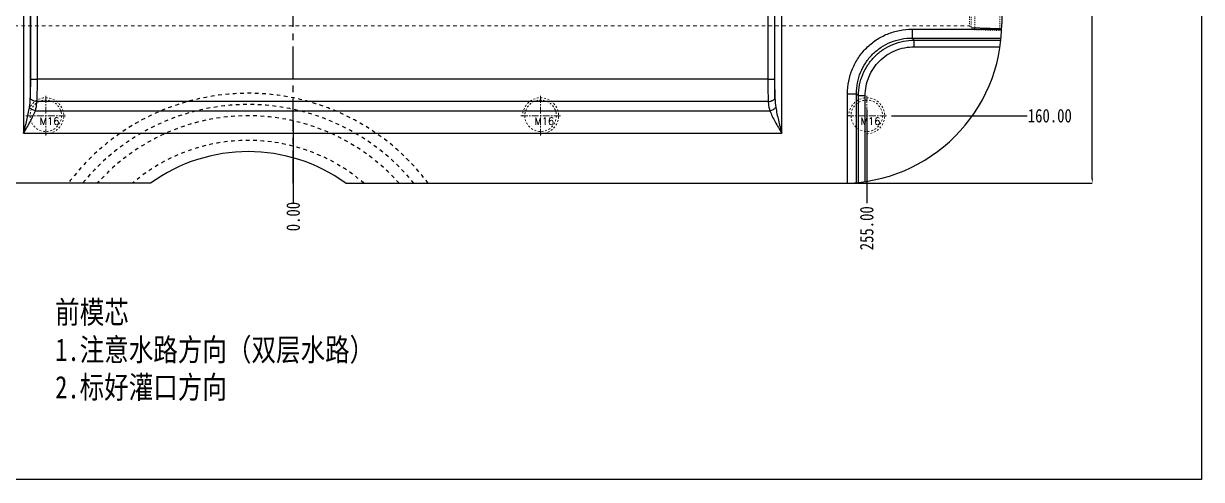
# Model space of a CAD drawing. Header units: millimetres. Extents: x -946 to 3963, y -10008 to 1396.
# Drawn here: x 1653 to 2177, y -3394 to -3192 of the extents above; entities that cross this region are included whole.
import ezdxf

# ---------------------------------------------------------------- set-up
doc = ezdxf.new("R2010")
doc.units = ezdxf.units.MM
doc.header["$LTSCALE"] = 16.335
doc.header["$PDMODE"] = 3
doc.header["$PDSIZE"] = 0.3125
doc.linetypes.add('CENTER', pattern=[0.6, 0.375, -0.075, 0.075, -0.075])
doc.linetypes.add('HIDDEN', pattern=[0.2, 0.1, -0.1])
doc.layers.get('0').update_dxf_attribs({"linetype": 'CONTINUOUS'})
doc.layers.get('Defpoints').update_dxf_attribs({"linetype": 'CONTINUOUS'})
doc.layers.add('cool', color=153, linetype='HIDDEN', lineweight=9)
doc.layers.add('screw', color=33, linetype='CONTINUOUS', lineweight=13)
doc.layers.add('DEFAULT_2', color=8, linetype='HIDDEN')
doc.layers.add('DIM', color=3, linetype='CONTINUOUS')
doc.styles.get("Standard").update_dxf_attribs({"font": 'txt', "width": 0.8})
doc.styles.add('TXT', font='txt.shx', dxfattribs={"bigfont": 'gbcbig.shx'})
doc.dimstyles.new('11', dxfattribs={"dimtxt": 10, "dimasz": 10, "dimexe": 0, "dimexo": 0, "dimgap": 0, "dimtad": 0, "dimzin": 0, "dimdsep": 46, "dimtxsty": 'Standard', "dimcen": 0, "dimclrd": 4, "dimclre": 4, "dimclrt": 6, "dimazin": 0, "dimtfac": 1, "dimtofl": 0, "dimtmove": 0, "dimatfit": 3, "dimfxl": 0, "dimtolj": 1, "dimtzin": 0, "dimarcsym": 0})

# ---------------------------------------------------------------- blocks, each defined once
blk = doc.blocks.new('cool_jt_f12')
at = {"layer": 'cool', "ltscale": 0.3}
for p, q in [((0, 7.0785), (0.856, 6.2225)), ((0, 7.0785), (12, 6.7035)), ((0.856, 6.2225), (0.856, -6.2225)), ((13.5, 5.827375), (0.856, 6.2225)), ((0.856, 6.2225), (13.5, 5.827375)), ((12, 6.7035), (12.856, 5.8475)), ((12, 6.7035), (12, -6.7035)), ((14.327375, 5), (13.5, 5.827375)), ((13.5, -5.827375), (13.5, 5.827375)), ((14.327375, -5), (14.327375, 5)), ((13.5, -5.827375), (14.327375, -5)), ((0.856, -6.2225), (0, -7.0785)), ((0, -7.0785), (12, -6.7035)), ((0.856, -6.2225), (13.5, -5.827375)), ((12, -6.7035), (12.856, -5.8475))]:
    blk.add_line(p, q, dxfattribs=at)
blk = doc.blocks.new('02')
at = {"layer": 'cool', "ltscale": 0.932966}
blk.add_line((1262.52, -973.86), (1863.86, -973.86), dxfattribs=at)
at = {"layer": 'cool', "ltscale": 0.932966, "rotation": 180}
blk.add_blockref('cool_jt_f12', (1878.19, -968.86), dxfattribs=at)
blk = doc.blocks.new('*D204')
at = {"layer": 'Defpoints', "color": 0}
for p in [(2017.18, -2882.54), (2017.18, -3262.54), (2128.44, -3262.54)]:
    blk.add_point(p, dxfattribs=at)
at = {"layer": 'DIM', "color": 4, "lineweight": -2}
for p, q in [((2017.18, -2882.54), (2128.44, -2882.54)), ((2128.44, -2884.54), (2128.44, -3052.67)), ((2128.44, -3260.54), (2128.44, -3074.27)), ((2017.18, -3262.54), (2128.44, -3262.54))]:
    blk.add_line(p, q, dxfattribs=at)
at = {"layer": 'DIM', "color": 4}
for points in [[(2128.11, -2884.54), (2128.77, -2884.54), (2128.44, -2882.54)], [(2128.11, -3260.54), (2128.77, -3260.54), (2128.44, -3262.54)]]:
    blk.add_solid(points, dxfattribs=at)
at = {"layer": 'DIM', "color": 6, "insert": (2128.44, -3063.47), "char_height": 6, "attachment_point": 5, "rotation": 90}
blk.add_mtext('\\A1;380.00', dxfattribs=at)
blk = doc.blocks.new('*D209')
at = {"layer": 'Defpoints', "color": 0}
for p in [(1773.18, -3072.54), (2039.18, -3232.54), (2099.57, -3232.54)]:
    blk.add_point(p, dxfattribs=at)
at = {"layer": 'DIM', "color": 4, "lineweight": -2}
blk.add_line((2039.18, -3232.54), (2099.57, -3232.54), dxfattribs=at)
at = {"layer": 'DIM', "color": 6, "insert": (2109.57, -3232.54), "char_height": 6, "attachment_point": 5}
blk.add_mtext('\\A1;160.00', dxfattribs=at)
blk = doc.blocks.new('*D210')
at = {"layer": 'Defpoints', "color": 0}
for p in [(1773.18, -3072.54), (1773.18, -3234.79), (1773.18, -3271.38)]:
    blk.add_point(p, dxfattribs=at)
at = {"layer": 'DIM', "color": 4, "lineweight": -2}
blk.add_line((1773.18, -3234.79), (1773.18, -3271.38), dxfattribs=at)
at = {"layer": 'DIM', "color": 6, "insert": (1773.18, -3277.38), "char_height": 6, "attachment_point": 5, "rotation": 90}
blk.add_mtext('\\A1;0.00', dxfattribs=at)
blk = doc.blocks.new('*D211')
at = {"layer": 'Defpoints', "color": 0}
for p in [(1773.18, -3072.54), (2028.18, -3229.89), (2028.18, -3271.38)]:
    blk.add_point(p, dxfattribs=at)
at = {"layer": 'DIM', "color": 4, "lineweight": -2}
blk.add_line((2028.18, -3229.89), (2028.18, -3271.38), dxfattribs=at)
at = {"layer": 'DIM', "color": 6, "insert": (2028.18, -3282.58), "char_height": 6, "attachment_point": 5, "rotation": 90}
blk.add_mtext('\\A1;255.00', dxfattribs=at)
blk = doc.blocks.new('*D212')
at = {"layer": 'Defpoints', "color": 0}
for p in [(1773.18, -3072.54), (1628.18, -3244.48), (1628.18, -3271.38)]:
    blk.add_point(p, dxfattribs=at)
at = {"layer": 'DIM', "color": 4, "lineweight": -2}
blk.add_line((1628.18, -3244.48), (1628.18, -3271.38), dxfattribs=at)
at = {"layer": 'DIM', "color": 6, "insert": (1628.18, -3281.78), "char_height": 6, "attachment_point": 5, "rotation": 90}
blk.add_mtext('\\A1;145.00', dxfattribs=at)
blk = doc.blocks.new('*D213')
at = {"layer": 'Defpoints', "color": 0}
for p in [(1773.18, -3072.54), (1518.18, -3232.54), (1518.18, -3271.38)]:
    blk.add_point(p, dxfattribs=at)
at = {"layer": 'DIM', "color": 4, "lineweight": -2}
blk.add_line((1518.18, -3232.54), (1518.18, -3271.38), dxfattribs=at)
at = {"layer": 'DIM', "color": 6, "insert": (1518.18, -3282.58), "char_height": 6, "attachment_point": 5, "rotation": 90}
blk.add_mtext('\\A1;255.00', dxfattribs=at)
blk = doc.blocks.new('*D215')
at = {"layer": 'Defpoints', "color": 0}
for p in [(1773.18, -3072.54), (1444.94, -3232.54), (1515.96, -3232.54)]:
    blk.add_point(p, dxfattribs=at)
at = {"layer": 'DIM', "color": 4, "lineweight": -2}
blk.add_line((1515.96, -3232.54), (1444.94, -3232.54), dxfattribs=at)
at = {"layer": 'DIM', "color": 6, "insert": (1434.94, -3232.54), "char_height": 6, "attachment_point": 5}
blk.add_mtext('\\A1;160.00', dxfattribs=at)
blk = doc.blocks.new('screw_m16_g')
at = {"layer": 'screw', "color": 1, "linetype": 'CENTER', "ltscale": 0.497582}
for p, q in [((0, -8.8), (0, 8.8)), ((-8.8, 0), (8.8, 0))]:
    blk.add_line(p, q, dxfattribs=at)
at = {"layer": 'screw', "color": 33, "linetype": 'HIDDEN', "ltscale": 0.497582}
blk.add_circle((0, 0), 7, dxfattribs=at)
at = {"layer": 'screw', "color": 92, "linetype": 'HIDDEN', "ltscale": 0.497582}
blk.add_arc((0, 0), 8, 270, 180, dxfattribs=at)
at = {"layer": 'screw', "color": 6, "style": 'TXT'}
blk.add_text('M16', height=3.2, dxfattribs=at).set_placement((-2.72, -4))

msp = doc.modelspace()

# ---------------------------------------------------------------- linework, layer by layer
at = {"color": 1, "linetype": 'CENTER', "ltscale": 2.363516}
msp.add_line((1773.182, -3262.537), (1773.182, -2882.537), dxfattribs=at)
at = {"color": 7, "linetype": 'Continuous'}
for p, q in [((2088.182, -2953.537), (2088.182, -3191.537)), ((1653.307, -3163.527), (1653.307, -3240.299)), ((1656.296, -3163.421), (1656.296, -3224.65)), ((1656.493, -3216.118), (1656.493, -3163.302)), ((1659.482, -3216.178), (1659.482, -3163.159)), ((1984.183, -3163.159), (1984.183, -3216.178)), ((1987.172, -3163.301), (1987.172, -3216.179)), ((1987.369, -3224.65), (1987.369, -3163.416)), ((1990.358, -3240.299), (1990.358, -3163.036)), ((2048.372, -3194.009), (2088.139, -3194.009)), ((2048.372, -3194.009), (2048.372, -3197.97)), ((2048.372, -3197.97), (2087.89, -3197.97)), ((2049.282, -3198.88), (2048.372, -3197.97)), ((2049.282, -3198.88), (2087.801, -3198.88)), ((2049.282, -3201.851), (2049.282, -3198.88)), ((2049.282, -3201.851), (2087.429, -3201.851)), ((1656.493, -3216.178), (1659.482, -3216.179)), ((1984.183, -3216.178), (1659.482, -3216.178)), ((2019.654, -3222.727), (2023.615, -3222.727)), ((2019.654, -3262.494), (2019.654, -3222.727)), ((2024.525, -3223.637), (2023.615, -3222.727)), ((2023.615, -3262.245), (2023.615, -3222.727)), ((2027.496, -3223.637), (2024.525, -3223.637)), ((2024.525, -3262.156), (2024.525, -3223.637)), ((2027.496, -3261.784), (2027.496, -3223.637)), ((1658.549, -3230.299), (1985.116, -3230.299)), ((1984.383, -3226.178), (1659.283, -3226.178)), ((1653.307, -3240.299), (1990.358, -3240.299)), ((1709.784, -3262.537), (1529.182, -3262.537)), ((1796.58, -3262.537), (2017.182, -3262.537))]:
    msp.add_line(p, q, dxfattribs=at)
msp.add_lwpolyline([(1206.569, -2829.095), (2176.984, -2829.095), (2176.984, -3394.328), (1206.569, -3394.328)], close=True)
for centre, radius, start, end in [((2017.182, -3191.537), 71, 270.00007, 0), ((1753.182, -3322.537), 74.05, 54.12167, 125.87833)]:
    msp.add_arc(centre, radius, start, end, dxfattribs=at)
for points, knots in [([(2019.654, -3222.727), (2019.654, -3220.849), (2020.018, -3217.083), (2021.646, -3211.653), (2024.305, -3206.644), (2027.898, -3202.256), (2032.285, -3198.663), (2037.295, -3196.003), (2042.726, -3194.373), (2046.493, -3194.009), (2048.372, -3194.009)], [0, 0, 0, 0, 0.125, 0.2499826, 0.3749658, 0.4999463, 0.6249294, 0.7499324, 0.8749694, 1, 1, 1, 1]), ([(2023.615, -3222.727), (2023.61, -3221.106), (2023.914, -3217.855), (2025.305, -3213.165), (2027.591, -3208.837), (2030.689, -3205.048), (2034.479, -3201.949), (2038.807, -3199.661), (2043.498, -3198.269), (2046.751, -3197.966), (2048.372, -3197.97)], [0, 0, 0, 0, 0.1249875, 0.2499678, 0.3749561, 0.499946, 0.6249384, 0.7499467, 0.8749818, 1, 1, 1, 1]), ([(2024.525, -3223.637), (2024.529, -3222.019), (2024.85, -3218.775), (2026.263, -3214.101), (2028.561, -3209.79), (2031.658, -3206.012), (2035.436, -3202.916), (2039.746, -3200.618), (2044.42, -3199.206), (2047.664, -3198.884), (2049.282, -3198.88)], [0, 0, 0, 0, 0.1249921, 0.2500151, 0.3750091, 0.5000201, 0.6250185, 0.7499868, 0.8749994, 1, 1, 1, 1]), ([(2027.496, -3223.637), (2027.496, -3222.212), (2027.772, -3219.354), (2029.007, -3215.235), (2031.026, -3211.435), (2033.751, -3208.106), (2037.08, -3205.38), (2040.88, -3203.363), (2044.999, -3202.127), (2047.857, -3201.851), (2049.282, -3201.851)], [0, 0, 0, 0, 0.1249996, 0.2500243, 0.3750151, 0.5000202, 0.6250127, 0.7499777, 0.8749918, 1, 1, 1, 1]), ([(1656.296, -3224.65), (1656.329, -3223.983), (1656.45, -3221.141), (1656.493, -3218.295), (1656.493, -3216.118)], [0, 0, 0, 0, 0.2347299, 1, 1, 1, 1]), ([(1659.283, -3226.178), (1659.316, -3225.396), (1659.437, -3222.064), (1659.482, -3218.73), (1659.482, -3216.178)], [0, 0, 0, 0, 0.2346283, 1, 1, 1, 1]), ([(1984.183, -3216.178), (1984.367, -3216.179), (1984.73, -3216.179), (1985.258, -3216.179), (1985.749, -3216.179), (1986.187, -3216.18), (1986.511, -3216.179), (1986.732, -3216.18), (1986.866, -3216.18), (1986.976, -3216.177), (1987.066, -3216.174), (1987.123, -3216.193), (1987.164, -3216.189), (1987.172, -3216.178)], [0, 0, 0, 0, 0.184916, 0.3634911, 0.5296019, 0.6775524, 0.8022693, 0.8545431, 0.8994774, 0.9366858, 0.9658689, 0.9870509, 1, 1, 1, 1]), ([(1984.183, -3216.178), (1984.183, -3217.048), (1984.199, -3220.382), (1984.277, -3223.716), (1984.382, -3226.178)], [0, 0, 0, 0, 0.2609805, 1, 1, 1, 1]), ([(1987.172, -3216.179), (1987.172, -3216.916), (1987.188, -3219.74), (1987.265, -3222.565), (1987.369, -3224.65)], [0, 0, 0, 0, 0.2608984, 1, 1, 1, 1]), ([(1659.283, -3226.178), (1658.915, -3226.162), (1658.375, -3226.089), (1657.696, -3225.888), (1656.971, -3225.584), (1656.365, -3225.113), (1656.296, -3224.65)], [0, 0, 0, 0, 0.314378, 0.4627014, 0.6001218, 1, 1, 1, 1]), ([(1984.382, -3226.178), (1984.75, -3226.161), (1985.29, -3226.089), (1985.969, -3225.888), (1986.695, -3225.585), (1987.301, -3225.113), (1987.369, -3224.65)], [0, 0, 0, 0, 0.3143717, 0.46267, 0.6000441, 1, 1, 1, 1]), ([(1653.307, -3240.299), (1653.798, -3238.377), (1654.77, -3234.567), (1655.619, -3230.723), (1655.928, -3228.799)], [0, 0, 0, 0, 0.5045704, 1, 1, 1, 1]), ([(1653.307, -3240.299), (1654.289, -3238.627), (1655.751, -3236.148), (1657.497, -3232.809), (1658.24, -3231.135), (1658.549, -3230.299)], [0, 0, 0, 0, 0.5147981, 0.7635113, 1, 1, 1, 1]), ([(1658.549, -3230.299), (1658.008, -3230.169), (1657.24, -3229.875), (1656.389, -3229.304), (1656.055, -3228.972), (1655.928, -3228.799)], [0, 0, 0, 0, 0.544739, 0.790298, 1, 1, 1, 1]), ([(1658.549, -3230.299), (1658.657, -3229.965), (1659.034, -3228.618), (1659.228, -3227.223), (1659.283, -3226.178)], [0, 0, 0, 0, 0.2514502, 1, 1, 1, 1]), ([(1984.383, -3226.178), (1984.401, -3226.526), (1984.513, -3227.919), (1984.795, -3229.301), (1985.116, -3230.299)], [0, 0, 0, 0, 0.2493747, 1, 1, 1, 1]), ([(1985.116, -3230.299), (1985.657, -3230.169), (1986.425, -3229.875), (1987.276, -3229.304), (1987.61, -3228.972), (1987.737, -3228.799)], [0, 0, 0, 0, 0.5447387, 0.7902976, 1, 1, 1, 1]), ([(1985.116, -3230.299), (1985.425, -3231.135), (1986.168, -3232.809), (1987.914, -3236.148), (1989.376, -3238.627), (1990.358, -3240.299)], [0, 0, 0, 0, 0.2364572, 0.485179, 1, 1, 1, 1]), ([(1987.737, -3228.799), (1988.046, -3230.723), (1988.895, -3234.567), (1989.867, -3238.377), (1990.358, -3240.299)], [0, 0, 0, 0, 0.4954227, 1, 1, 1, 1])]:
    msp.add_open_spline(points, degree=3, knots=knots, dxfattribs=at)
for points in [[(1655.928, -3228.799), (1656.148, -3227.428), (1656.26, -3226.038), (1656.296, -3224.65)], [(1987.369, -3224.65), (1987.405, -3226.038), (1987.517, -3227.428), (1987.737, -3228.799)]]:
    msp.add_open_spline(points, degree=3, dxfattribs=at)
at = {"layer": 'DEFAULT_2', "color": 8, "linetype": 'HIDDEN'}
for centre, radius, start, end in [((1753.181, -3322.537), 100, 36.86958, 143.13003), ((1753.182, -3322.537), 95, 39.16671, 140.83329), ((1753.182, -3322.537), 90, 41.81031, 138.18969), ((1753.182, -3322.537), 79.05, 49.37747, 130.62305)]:
    msp.add_arc(centre, radius, start, end, dxfattribs=at)

# ---------------------------------------------------------------- block references
msp.add_blockref('02', (209.988, -2218.68))
at = {"layer": 'screw'}
for p in [(1663.182, -3232.537), (1883.182, -3232.537), (2028.182, -3232.537)]:
    msp.add_blockref('screw_m16_g', p, dxfattribs=at)

# ---------------------------------------------------------------- texts
at = {"insert": (1667.363, -3314.926), "char_height": 10, "width": 257.62943, "attachment_point": 1}
msp.add_mtext('{\\fSimSun|b0|i0|c134|p2;前模芯\\P1.注意水路方向（双层水路）\\P2.标好灌口方向}', dxfattribs=at)

# ---------------------------------------------------------------- dimensions: what is measured, and where the dimension line sits
at = {"layer": 'DIM'}
dim = msp.add_linear_dim(base=(2128.44, -3262.537), p1=(2017.182, -2882.537), p2=(2017.182, -3262.537), angle=90, dimstyle='11', override={"dimtxt": 6, "dimasz": 2}, dxfattribs=at)
dim.commit()
dim.dimension.update_dxf_attribs({"geometry": '*D204', "text_midpoint": (2128.44, -3063.466), "dimtype": 160})
for feature_location, offset, dtype, origin, picture, middle in [((1515.964, -3232.537), (-71.026, 0), 0, (1773.182, -3072.537), '*D215', (1434.938, -3232.537)), ((1518.182, -3232.537), (0, -38.839), 1, (1773.182, -3072.537), '*D213', (1518.182, -3282.576)), ((1628.182, -3244.483), (0, -26.892), 1, (1773.182, -3072.537), '*D212', (1628.182, -3281.776)), ((1773.181771881, -3234.787308156), (0, -36.588500375), 1, (1773.181771881, -3072.537106506), '*D210', (1773.181771881, -3277.375808532)), ((2039.182, -3232.537), (60.391, 0), 0, (1773.182, -3072.537), '*D209', (2109.573, -3232.537)), ((2028.182, -3229.891), (0, -41.485), 1, (1773.182, -3072.537), '*D211', (2028.182, -3282.576))]:
    dim = msp.add_ordinate_dim(feature_location=feature_location, offset=offset, dtype=dtype, origin=origin, dimstyle='11', override={"dimtxt": 6, "dimasz": 2}, dxfattribs=at)
    dim.commit()
    dim.dimension.update_dxf_attribs({"geometry": picture, "text_midpoint": middle})

doc.saveas('drawing.dxf')
